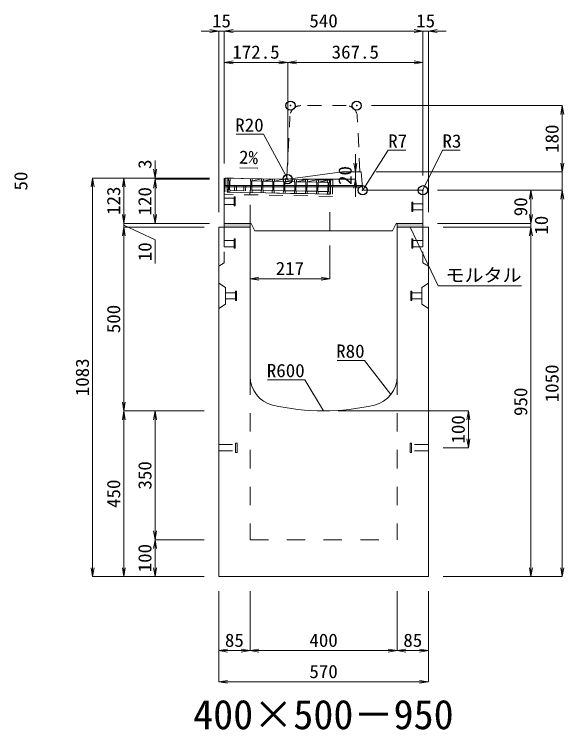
# Model space of a CAD drawing. Units: millimetres at full size. Extents: x -1809 to 57027, y -20349 to 17321.
# Drawn here: x 34727 to 36221, y -10512 to -8568 of the extents above; entities that cross this region are included whole.
import ezdxf
from ezdxf.enums import TextEntityAlignment as Align

# ---------------------------------------------------------------- set-up
doc = ezdxf.new("R2010")
doc.units = ezdxf.units.MM
doc.header["$LTSCALE"] = 50
doc.header["$PDMODE"] = 32
doc.header["$PDSIZE"] = 25
doc.linetypes.add('USER1', pattern=[2, 1, -1])
doc.linetypes.add('USER2', pattern=[1.35, 0.75, -0.6])
for name, color, linetype, lineweight in [('インサート', 3, 'USER2', 9), ('グレーチング', 7, 'USER2', 9), ('モルタル', 7, 'Continuous', 9), ('受枠', 3, 'USER2', 9), ('寸法線', 7, 'Continuous', 13), ('引出線', 4, 'Continuous', 13), ('本体', 2, 'Continuous', 13), ('目地', 132, 'Continuous', 9)]:
    doc.layers.add(name, color=color, linetype=linetype, lineweight=lineweight)
doc.layers.add('作業エリア', color=11, linetype='Continuous')
doc.layers.add('文字', color=7, linetype='Continuous')
doc.styles.add('ＭＳ 明朝', font='')
doc.styles.get('ＭＳ 明朝').set_extended_font_data('MS Mincho')

# ---------------------------------------------------------------- blocks, each defined once
blk = doc.blocks.new('open_arrow')
at = {"color": 0, "linetype": 'Continuous', "lineweight": -2}
blk.add_lwpolyline([(7.5, 1.25), (0, 0), (7.5, -1.25)], dxfattribs=at)

msp = doc.modelspace()

# ---------------------------------------------------------------- hatches: boundary and pattern name
at = {"layer": 'モルタル'}
for points in [[(35368.24, -9146.05), (35368.24, -9136.05), (35298.24, -9136.05), (35298.24, -9146.05)], [(35838.24, -9146.05), (35838.24, -9136.05), (35768.24, -9136.05), (35768.24, -9146.05)]]:
    msp.add_hatch(color=256, dxfattribs=at).paths.add_polyline_path(points)

# ---------------------------------------------------------------- linework, layer by layer
at = {"layer": 'インサート'}
for p, q in [((35298.24, -9067.55), (35325.24, -9067.55)), ((35298.24, -9067.55), (35298.24, -9084.55)), ((35328.24, -9063.55), (35325.24, -9063.55)), ((35325.24, -9063.55), (35325.24, -9088.55)), ((35328.24, -9088.55), (35328.24, -9063.55)), ((35808.24, -9078.55), (35811.24, -9078.55)), ((35808.24, -9103.55), (35808.24, -9078.55)), ((35811.24, -9078.55), (35811.24, -9103.55)), ((35298.24, -9084.55), (35325.24, -9084.55)), ((35325.24, -9088.55), (35328.24, -9088.55)), ((35838.24, -9082.55), (35811.24, -9082.55)), ((35838.24, -9099.55), (35811.24, -9099.55)), ((35838.24, -9082.55), (35838.24, -9099.55)), ((35811.24, -9103.55), (35808.24, -9103.55)), ((35298.24, -9182.55), (35325.24, -9182.55)), ((35298.24, -9182.55), (35298.24, -9199.55)), ((35328.24, -9178.55), (35325.24, -9178.55)), ((35325.24, -9178.55), (35325.24, -9203.55)), ((35328.24, -9203.55), (35328.24, -9178.55)), ((35808.24, -9178.55), (35811.24, -9178.55)), ((35808.24, -9203.55), (35808.24, -9178.55)), ((35811.24, -9178.55), (35811.24, -9203.55)), ((35838.24, -9182.55), (35811.24, -9182.55)), ((35838.24, -9182.55), (35838.24, -9199.55)), ((35298.24, -9199.55), (35325.24, -9199.55)), ((35325.24, -9203.55), (35328.24, -9203.55)), ((35811.24, -9203.55), (35808.24, -9203.55)), ((35838.24, -9199.55), (35811.24, -9199.55)), ((35301.44, -9324.55), (35328.44, -9324.55)), ((35301.44, -9324.55), (35301.44, -9341.55)), ((35331.44, -9320.55), (35328.44, -9320.55)), ((35328.44, -9320.55), (35328.44, -9345.55)), ((35331.44, -9345.55), (35331.44, -9320.55)), ((35805.04, -9320.55), (35808.04, -9320.55)), ((35805.04, -9345.55), (35805.04, -9320.55)), ((35808.04, -9320.55), (35808.04, -9345.55)), ((35835.04, -9324.55), (35808.04, -9324.55)), ((35835.04, -9324.55), (35835.04, -9341.55)), ((35301.44, -9341.55), (35328.44, -9341.55)), ((35328.44, -9345.55), (35331.44, -9345.55)), ((35808.04, -9345.55), (35805.04, -9345.55)), ((35835.04, -9341.55), (35808.04, -9341.55)), ((35283.24, -9737.55), (35329.24, -9737.55)), ((35283.24, -9754.55), (35283.24, -9737.55)), ((35329.24, -9758.55), (35329.24, -9733.55)), ((35329.24, -9733.55), (35333.24, -9733.55)), ((35333.24, -9758.55), (35333.24, -9733.55)), ((35803.24, -9733.55), (35807.24, -9733.55)), ((35803.24, -9733.55), (35803.24, -9758.55)), ((35807.24, -9733.55), (35807.24, -9758.55)), ((35853.24, -9737.55), (35807.24, -9737.55)), ((35853.24, -9737.55), (35853.24, -9754.55)), ((35283.24, -9754.55), (35329.24, -9754.55)), ((35333.24, -9758.55), (35329.24, -9758.55)), ((35807.24, -9758.55), (35803.24, -9758.55)), ((35853.24, -9754.55), (35807.24, -9754.55))]:
    msp.add_line(p, q, dxfattribs=at)
at = {"layer": 'グレーチング'}
for p, q in [((35309.53, -9013.27), (35309.41, -9019.27)), ((35309.41, -9019.27), (35310.39, -9020.29)), ((35584.48, -9018.59), (35309.53, -9013.27)), ((35310.39, -9020.29), (35309.93, -9044.29)), ((35313.39, -9020.35), (35312.93, -9044.34)), ((35314.41, -9019.37), (35313.39, -9020.35)), ((35314.53, -9013.37), (35314.41, -9019.37)), ((35369.52, -9014.43), (35369.4, -9020.43)), ((35369.4, -9020.43), (35370.38, -9021.45)), ((35370.38, -9021.45), (35369.92, -9045.45)), ((35373.38, -9021.51), (35372.92, -9045.5)), ((35374.4, -9020.53), (35373.38, -9021.51)), ((35374.52, -9014.53), (35374.4, -9020.53)), ((35374.4, -9020.53), (35399.51, -9015.01)), ((35374.4, -9020.53), (35399.4, -9021.01)), ((35399.51, -9015.01), (35399.4, -9021.01)), ((35399.4, -9021.01), (35400.38, -9022.03)), ((35400.38, -9022.03), (35399.91, -9046.03)), ((35403.38, -9022.09), (35402.91, -9046.09)), ((35404.39, -9021.11), (35403.38, -9022.09)), ((35404.51, -9015.11), (35404.39, -9021.11)), ((35404.39, -9021.11), (35429.51, -9015.59)), ((35404.39, -9021.11), (35429.39, -9021.59)), ((35429.51, -9015.59), (35429.39, -9021.59)), ((35429.39, -9021.59), (35430.37, -9022.61)), ((35430.37, -9022.61), (35429.91, -9046.61)), ((35433.37, -9022.67), (35432.91, -9046.67)), ((35434.39, -9021.69), (35433.37, -9022.67)), ((35434.51, -9015.69), (35434.39, -9021.69)), ((35434.39, -9021.69), (35459.5, -9016.17)), ((35434.39, -9021.69), (35459.38, -9022.17)), ((35459.5, -9016.17), (35459.38, -9022.17)), ((35459.38, -9022.17), (35460.36, -9023.19)), ((35464.38, -9022.27), (35463.36, -9023.25)), ((35464.5, -9016.27), (35464.38, -9022.27)), ((35464.38, -9022.27), (35489.49, -9016.76)), ((35464.38, -9022.27), (35489.38, -9022.75)), ((35489.49, -9016.76), (35489.38, -9022.75)), ((35489.38, -9022.75), (35490.36, -9023.77)), ((35494.38, -9022.85), (35493.36, -9023.83)), ((35494.49, -9016.85), (35494.38, -9022.85)), ((35494.38, -9022.85), (35519.49, -9017.34)), ((35494.38, -9022.85), (35519.37, -9023.33)), ((35519.49, -9017.34), (35519.37, -9023.33)), ((35524.49, -9017.43), (35524.37, -9023.43)), ((35524.37, -9023.43), (35549.48, -9017.92)), ((35549.48, -9017.92), (35549.37, -9023.92)), ((35554.48, -9018.01), (35554.37, -9024.01)), ((35554.37, -9024.01), (35579.48, -9018.5)), ((35579.48, -9018.5), (35579.36, -9024.5)), ((35584.48, -9018.59), (35584.36, -9024.59)), ((35326.67, -9032.11), (35326.38, -9047.1)), ((35326.67, -9032.11), (35356.66, -9032.69)), ((35331.67, -9032.2), (35331.38, -9047.2)), ((35351.66, -9032.59), (35351.37, -9047.59)), ((35356.66, -9032.69), (35356.37, -9047.68)), ((35460.36, -9023.19), (35459.9, -9047.19)), ((35463.36, -9023.25), (35462.9, -9047.25)), ((35490.36, -9023.77), (35489.89, -9047.77)), ((35493.36, -9023.83), (35492.89, -9047.83)), ((35519.37, -9023.33), (35520.35, -9024.35)), ((35520.35, -9024.35), (35519.89, -9048.35)), ((35523.35, -9024.41), (35522.89, -9048.41)), ((35524.37, -9023.43), (35523.35, -9024.41)), ((35524.37, -9023.43), (35549.37, -9023.92)), ((35549.37, -9023.92), (35550.35, -9024.93)), ((35550.35, -9024.93), (35549.88, -9048.93)), ((35553.35, -9024.99), (35552.88, -9048.99)), ((35554.37, -9024.01), (35553.35, -9024.99)), ((35554.37, -9024.01), (35579.36, -9024.5)), ((35579.36, -9024.5), (35580.34, -9025.51)), ((35580.34, -9025.51), (35579.88, -9049.51)), ((35583.34, -9025.57), (35582.88, -9049.57)), ((35584.36, -9024.59), (35583.34, -9025.57)), ((35308.79, -9051.26), (35308.91, -9045.27)), ((35583.74, -9056.59), (35308.79, -9051.26)), ((35308.91, -9045.27), (35309.93, -9044.29)), ((35313.91, -9045.36), (35312.93, -9044.34)), ((35313.79, -9051.36), (35313.91, -9045.36)), ((35313.88, -9046.86), (35368.87, -9047.93)), ((35368.78, -9052.43), (35368.9, -9046.43)), ((35368.9, -9046.43), (35369.92, -9045.45)), ((35372.92, -9045.5), (35399.91, -9046.03)), ((35373.9, -9046.52), (35372.92, -9045.5)), ((35373.78, -9052.52), (35373.9, -9046.52)), ((35398.78, -9053.01), (35398.89, -9047.01)), ((35398.89, -9047.01), (35399.91, -9046.03)), ((35403.89, -9047.1), (35402.91, -9046.09)), ((35402.91, -9046.09), (35429.91, -9046.61)), ((35403.78, -9053.1), (35403.89, -9047.1)), ((35428.77, -9053.59), (35428.89, -9047.59)), ((35428.89, -9047.59), (35429.91, -9046.61)), ((35433.89, -9047.68), (35432.91, -9046.67)), ((35432.91, -9046.67), (35459.9, -9047.19)), ((35433.77, -9053.68), (35433.89, -9047.68)), ((35458.76, -9054.17), (35458.88, -9048.17)), ((35458.88, -9048.17), (35459.9, -9047.19)), ((35463.88, -9048.27), (35462.9, -9047.25)), ((35462.9, -9047.25), (35489.89, -9047.77)), ((35463.76, -9054.26), (35463.88, -9048.27)), ((35488.76, -9054.75), (35488.88, -9048.75)), ((35488.88, -9048.75), (35489.89, -9047.77)), ((35493.87, -9048.85), (35492.89, -9047.83)), ((35492.89, -9047.83), (35519.89, -9048.35)), ((35493.76, -9054.84), (35493.87, -9048.85)), ((35518.75, -9055.33), (35518.87, -9049.33)), ((35518.87, -9049.33), (35519.89, -9048.35)), ((35523.87, -9049.43), (35522.89, -9048.41)), ((35522.89, -9048.41), (35549.88, -9048.93)), ((35523.75, -9055.43), (35523.87, -9049.43)), ((35548.75, -9055.91), (35548.86, -9049.91)), ((35548.86, -9049.91), (35549.88, -9048.93)), ((35552.88, -9048.99), (35579.88, -9049.51)), ((35553.86, -9050.01), (35552.88, -9048.99)), ((35553.75, -9056.01), (35553.86, -9050.01)), ((35578.74, -9056.49), (35578.86, -9050.49)), ((35578.86, -9050.49), (35579.88, -9049.51)), ((35583.86, -9050.59), (35582.88, -9049.57)), ((35583.74, -9056.59), (35583.86, -9050.59))]:
    msp.add_line(p, q, dxfattribs=at)
at = {"layer": 'モルタル'}
for points in [[(35298.24, -9136.05), (35368.24, -9136.05), (35368.24, -9146.05), (35298.24, -9146.05)], [(35768.24, -9136.05), (35838.24, -9136.05), (35838.24, -9146.05), (35768.24, -9146.05)]]:
    msp.add_lwpolyline(points, close=True, dxfattribs=at)
at = {"layer": '作業エリア'}
for p in [(35478.24, -8816.05), (35658.24, -8816.05), (35470.74, -9016.05), (35674.49, -9046.05), (35838.24, -9046.05)]:
    msp.add_point(p, dxfattribs=at)
at = {"layer": '受枠'}
for p, q in [((35300.53, -9013.1), (35299.68, -9057.09)), ((35593.48, -9018.77), (35300.53, -9013.1)), ((35306.53, -9013.21), (35305.79, -9051.21)), ((35587.48, -9018.65), (35586.74, -9056.64)), ((35593.48, -9018.77), (35592.62, -9062.76)), ((35592.62, -9062.76), (35299.68, -9057.09)), ((35305.79, -9051.21), (35586.74, -9056.64)), ((35367.78, -9052.41), (35367.67, -9058.41))]:
    msp.add_line(p, q, dxfattribs=at)
at = {"layer": '寸法線'}
for p, q in [((35346.24, -8613.38), (35235.24, -8613.38)), ((35283.24, -9106.03), (35283.24, -8613.38)), ((35298.24, -8613.38), (35838.24, -8613.38)), ((35298.24, -8973.03), (35298.24, -8613.38)), ((35298.24, -8973.03), (35298.24, -8613.38)), ((35790.24, -8613.38), (35901.24, -8613.38)), ((35838.24, -9006.03), (35838.24, -8613.38)), ((35838.24, -9006.03), (35838.24, -8613.38)), ((35853.24, -9106.03), (35853.24, -8613.38)), ((35470.74, -8698.38), (35298.24, -8698.38)), ((35298.24, -8973.03), (35298.24, -8698.38)), ((35470.74, -8976.03), (35470.74, -8698.38)), ((35470.74, -8698.38), (35838.24, -8698.38)), ((35470.74, -8976.03), (35470.74, -8698.38)), ((35838.24, -9006.03), (35838.24, -8698.38)), ((35698.26, -8816.05), (36217.02, -8816.05)), ((36217.02, -8996.05), (36217.02, -8816.05)), ((35654.6, -9064.05), (35654.6, -8948.05)), ((36217.02, -8948.05), (36217.02, -9094.05)), ((35110.3, -8965.05), (35110.3, -9064.05)), ((35654.6, -8996.05), (35658.76, -8996.05)), ((35710.76, -8996.05), (36217.02, -8996.05)), ((35710.76, -8996.05), (36217.02, -8996.05)), ((34940.3, -10096.05), (34940.3, -9013.05)), ((35258.22, -9013.05), (34940.3, -9013.05)), ((35025.3, -9013.05), (35025.3, -9136.05)), ((35258.22, -9013.05), (35025.3, -9013.05)), ((35258.22, -9013.05), (35110.3, -9013.05)), ((35258.22, -9016.05), (35110.3, -9016.05)), ((35110.3, -9016.05), (35110.3, -9136.05)), ((35258.22, -9016.05), (35110.3, -9016.05)), ((35510.76, -9016.05), (35654.6, -9016.05)), ((35878.26, -9046.05), (36132.02, -9046.05)), ((35878.26, -9046.05), (36217.02, -9046.05)), ((35878.26, -9046.05), (36217.02, -9046.05)), ((36132.02, -9046.05), (36132.02, -9136.05)), ((36217.02, -9046.05), (36217.02, -10096.05)), ((35025.3, -9088.05), (35025.3, -9194.05)), ((36132.02, -9088.05), (36132.02, -9194.05)), ((35258.22, -9136.05), (35025.3, -9136.05)), ((35258.22, -9136.05), (35025.3, -9136.05)), ((35258.22, -9136.05), (35110.3, -9136.05)), ((35878.26, -9136.05), (36132.02, -9136.05)), ((35878.26, -9136.05), (36132.02, -9136.05)), ((35025.3, -9141.05), (35110.51, -9181.26)), ((35243.22, -9146.05), (35025.3, -9146.05)), ((35025.3, -9146.05), (35025.3, -9646.05)), ((35243.22, -9146.05), (35025.3, -9146.05)), ((35893.26, -9146.05), (36132.02, -9146.05)), ((35893.26, -9146.05), (36132.02, -9146.05)), ((36132.02, -9146.05), (36132.02, -10096.05)), ((35110.51, -9181.26), (35110.51, -9245.32)), ((35585.24, -9196.07), (35585.24, -9286.56)), ((35368.24, -9286.56), (35585.24, -9286.56)), ((35243.22, -9646.05), (35025.3, -9646.05)), ((35025.3, -10096.05), (35025.3, -9646.05)), ((35243.22, -9646.05), (35025.3, -9646.05)), ((35110.3, -9646.05), (35110.3, -9996.05)), ((35243.22, -9646.05), (35110.3, -9646.05)), ((35608.26, -9646.05), (35962.02, -9646.05)), ((35962.02, -9646.05), (35962.02, -9746.05)), ((35893.26, -9746.05), (35962.02, -9746.05)), ((35243.22, -9996.05), (35110.3, -9996.05)), ((35110.3, -9996.05), (35110.3, -10096.05)), ((35243.22, -9996.05), (35110.3, -9996.05)), ((35243.22, -10096.05), (34940.3, -10096.05)), ((35243.22, -10096.05), (35025.3, -10096.05)), ((35243.22, -10096.05), (35110.3, -10096.05)), ((35893.26, -10096.05), (36132.02, -10096.05)), ((35893.26, -10096.05), (36217.02, -10096.05)), ((35283.24, -10136.07), (35283.24, -10297.21)), ((35283.24, -10136.07), (35283.24, -10382.21)), ((35368.24, -10136.07), (35368.24, -10297.21)), ((35368.24, -10136.07), (35368.24, -10297.21)), ((35768.24, -10136.07), (35768.24, -10297.21)), ((35768.24, -10136.07), (35768.24, -10297.21)), ((35853.24, -10136.07), (35853.24, -10297.21)), ((35853.24, -10136.07), (35853.24, -10382.21)), ((35283.24, -10297.21), (35368.24, -10297.21)), ((35368.24, -10297.21), (35768.24, -10297.21)), ((35768.24, -10297.21), (35853.24, -10297.21)), ((35283.24, -10382.21), (35853.24, -10382.21))]:
    msp.add_line(p, q, dxfattribs=at)
at = {"layer": '引出線'}
for points in [[(35470.74, -9016.01), (35405.34, -8893.94), (35330.67, -8893.94)], [(35676.22, -9044.19), (35743.97, -8937.41), (35791.9, -8937.41)], [(35837.36, -9046.93), (35891.52, -8937.41), (35939.25, -8937.41)], [(35389.27, -8985.86), (35340.53, -8984.89), (35389.27, -8985.86)], [(35803.24, -9146.05), (35879.95, -9305.82), (36105.87, -9305.82)], [(35751, -9601.63), (35679.74, -9508.52), (35605.07, -9508.52)], [(35568.24, -9646.05), (35516.88, -9561.3), (35415.87, -9561.3)]]:
    msp.add_lwpolyline(points, dxfattribs=at)
at = {"layer": '本体', "linetype": 'USER2', "lineweight": 9}
for p, q in [((35629.7, -8816.05), (35506.78, -8816.05)), ((35468.57, -9009.4), (35476.82, -8844.56)), ((35667.24, -8996.05), (35659.67, -8844.56)), ((35298.24, -9146.05), (35298.24, -9243.05)), ((35838.24, -9146.05), (35838.24, -9243.05)), ((35298.24, -9243.05), (35283.24, -9252.55)), ((35838.24, -9243.05), (35853.24, -9252.55))]:
    msp.add_line(p, q, dxfattribs=at)
at = {"layer": '本体'}
for p, q in [((35618.74, -8996.05), (35472.07, -9015.87)), ((35670.74, -8996.05), (35618.74, -8996.05)), ((35674.01, -9039.58), (35670.74, -8996.05)), ((35298.24, -9136.05), (35298.24, -9013.05)), ((35453.24, -9016.05), (35298.24, -9013.05)), ((35453.24, -9016.05), (35469.4, -9016.05)), ((35835.24, -9046.05), (35680.99, -9046.05)), ((35838.24, -9136.05), (35838.24, -9049.05)), ((35371.24, -9136.05), (35298.24, -9136.05)), ((35371.24, -9136.05), (35381.24, -9156.05)), ((35765.24, -9136.05), (35755.24, -9156.05)), ((35838.24, -9136.05), (35765.24, -9136.05)), ((35283.24, -9146.05), (35283.24, -10096.05)), ((35368.24, -9146.05), (35283.24, -9146.05)), ((35368.24, -9146.05), (35368.24, -9552.02)), ((35755.24, -9156.05), (35381.24, -9156.05)), ((35768.24, -9552.02), (35768.24, -9146.05)), ((35853.24, -9146.05), (35768.24, -9146.05)), ((35853.24, -10096.05), (35853.24, -9146.05)), ((35283.24, -10096.05), (35853.24, -10096.05))]:
    msp.add_line(p, q, dxfattribs=at)
at = {"layer": '本体', "linetype": 'USER1'}
for p, q in [((35368.24, -9136.05), (35368.24, -9052.42)), ((35585.24, -9156.05), (35585.24, -9056.62))]:
    msp.add_line(p, q, dxfattribs=at)
at = {"layer": '本体', "lineweight": 9}
for p, q in [((35283.24, -9299.05), (35301.44, -9310.55)), ((35301.44, -9310.55), (35301.44, -9355.55)), ((35853.24, -9299.05), (35835.04, -9310.55)), ((35835.04, -9310.55), (35835.04, -9355.55)), ((35283.24, -9367.05), (35301.44, -9355.55)), ((35853.24, -9367.05), (35835.04, -9355.55))]:
    msp.add_line(p, q, dxfattribs=at)
at = {"layer": '本体', "linetype": 'USER1', "lineweight": 15}
for p, q in [((35368.24, -9552.02), (35368.24, -9996.05)), ((35768.24, -9552.02), (35768.24, -9996.05)), ((35368.24, -9996.05), (35768.24, -9996.05))]:
    msp.add_line(p, q, dxfattribs=at)
at = {"layer": '本体', "linetype": 'USER2', "lineweight": 9}
for centre, radius, start, end in [((35506.78, -8846.05), 30, 90, 177.13759), ((35629.7, -8846.05), 30, 2.86241, 90), ((35461.58, -9009.05), 7, 270, 357.13759)]:
    msp.add_arc(centre, radius, start, end, dxfattribs=at)
at = {"layer": '本体'}
for centre, radius, start, end in [((35469.4, -8996.05), 20, 270, 277.69605), ((35680.99, -9039.05), 7, 184.28915, 270), ((35835.24, -9049.05), 3, 0, 90), ((35448.24, -9552.02), 80, 180, 256.65764), ((35688.24, -9552.02), 80, 283.34236, 0), ((35568.24, -9046.05), 600, 256.65764, 283.34236)]:
    msp.add_arc(centre, radius, start, end, dxfattribs=at)
at = {"layer": '目地'}
for p, q in [((35298.24, -9033.05), (35673.52, -9033.05)), ((35298.24, -9037.05), (35673.82, -9037.05))]:
    msp.add_line(p, q, dxfattribs=at)

# ---------------------------------------------------------------- block references
at = {"layer": '寸法線', "xscale": 3.2, "yscale": 3.2}
for p, rotation in [((35283.24, -8613.38), 180), ((35838.24, -8613.38), 180), ((35838.24, -8613.38), 180), ((35470.74, -8698.38), 180), ((35838.24, -8698.38), 180), ((36217.02, -8816.05), 270), ((35654.6, -8996.05), 90), ((36217.02, -8996.05), 90), ((36217.02, -8996.05), 90), ((35110.3, -9013.05), 90), ((34940.3, -9013.05), 270), ((35025.3, -9013.05), 270), ((35110.3, -9016.05), 270), ((35110.3, -9016.05), 270), ((35654.6, -9016.05), 270), ((36132.02, -9046.05), 270), ((36217.02, -9046.05), 270), ((36217.02, -9046.05), 270), ((35025.3, -9136.05), 90), ((35025.3, -9136.05), 90), ((35110.3, -9136.05), 90), ((36132.02, -9136.05), 90), ((36132.02, -9136.05), 90), ((35025.3, -9146.05), 270), ((35025.3, -9146.05), 270), ((36132.02, -9146.05), 270), ((36132.02, -9146.05), 270), ((35585.24, -9286.56), 180), ((35025.3, -9646.05), 90), ((35025.3, -9646.05), 270), ((35110.3, -9646.05), 270), ((35962.02, -9646.05), 270), ((35962.02, -9746.05), 90), ((35110.3, -9996.05), 90), ((35110.3, -9996.05), 270), ((34940.3, -10096.05), 90), ((35025.3, -10096.05), 90), ((35110.3, -10096.05), 90), ((36132.02, -10096.05), 90), ((36217.02, -10096.05), 90), ((35368.24, -10297.21), 180), ((35768.24, -10297.21), 180), ((35853.24, -10297.21), 180), ((35853.24, -10382.21), 180)]:
    msp.add_blockref('open_arrow', p, dxfattribs=dict(at, rotation=rotation))
for p in [(35298.24, -8613.38), (35298.24, -8613.38), (35853.24, -8613.38), (35298.24, -8698.38), (35470.74, -8698.38), (35368.24, -9286.56), (35283.24, -10297.21), (35368.24, -10297.21), (35768.24, -10297.21), (35283.24, -10382.21)]:
    msp.add_blockref('open_arrow', p, dxfattribs=at)
at = {"layer": '引出線', "xscale": 0.0533, "yscale": 0.0533}
for p, rotation in [((35389.27, -8985.86), 178.9), ((35470.74, -9016.01), 118.2), ((35676.22, -9044.19), 57.6), ((35837.36, -9046.93), 63.7), ((35803.24, -9146.05), 295.6), ((35751, -9601.63), 127.4), ((35568.24, -9646.05), 121.2)]:
    msp.add_blockref('open_arrow', p, dxfattribs=dict(at, rotation=rotation))

# ---------------------------------------------------------------- texts
at = {"layer": '寸法線', "style": 'ＭＳ 明朝', "width": 1.05}
for s, p in [('15', (35290.74, -8585.36)), ('540', (35568.24, -8585.36)), ('15', (35845.74, -8585.36)), ('172.5', (35384.49, -8670.36)), ('367.5', (35654.49, -8670.36)), ('217', (35476.74, -9258.54)), ('85', (35325.74, -10269.19)), ('400', (35568.24, -10269.19)), ('85', (35810.74, -10269.19)), ('570', (35568.24, -10354.19))]:
    msp.add_text(s, height=36.03, dxfattribs=at).set_placement(p, align=Align.MIDDLE_CENTER)
for s, p in [('180', (36189, -8906.05)), ('3', (35082.3, -8975.23)), ('20', (35626.58, -9006.05)), ('50', (34745.04, -9021.05)), ('123', (34997.28, -9074.55)), ('120', (35082.28, -9076.05)), ('90', (36104, -9091.05)), ('10', (36160.04, -9141.05)), ('10', (35082.49, -9213.29)), ('500', (34997.28, -9396.05)), ('1083', (34912.28, -9554.55)), ('1050', (36189, -9571.05)), ('950', (36104, -9621.05)), ('100', (35934, -9696.05)), ('350', (35082.28, -9821.05)), ('450', (34997.28, -9871.05)), ('100', (35082.28, -10046.05))]:
    msp.add_text(s, height=36.03, rotation=90, dxfattribs=at).set_placement(p, align=Align.MIDDLE_CENTER)
at = {"layer": '引出線', "style": 'ＭＳ 明朝', "width": 1.05}
for s, p in [('R20', (35405.34, -8850.74)), ('R80', (35679.74, -9465.32)), ('R600', (35516.88, -9518.1))]:
    msp.add_text(s, height=36.03, dxfattribs=at).set_placement(p, align=Align.TOP_RIGHT)
for s, p in [('R7', (35743.97, -8894.21)), ('R3', (35891.52, -8894.21)), ('モルタル', (35899.95, -9258.72))]:
    msp.add_text(s, height=36.03, dxfattribs=at).set_placement(p, align=Align.TOP_LEFT)
msp.add_text('2%', height=36.03, rotation=358.854, dxfattribs=at).set_placement((35390.21, -8938.97), align=Align.TOP_RIGHT)
at = {"layer": '文字', "style": 'ＭＳ 明朝'}
msp.add_text('400×500－950', height=80.06, dxfattribs=at).set_placement((35567.76, -10471.03), align=Align.MIDDLE_CENTER)

doc.saveas('drawing.dxf')
